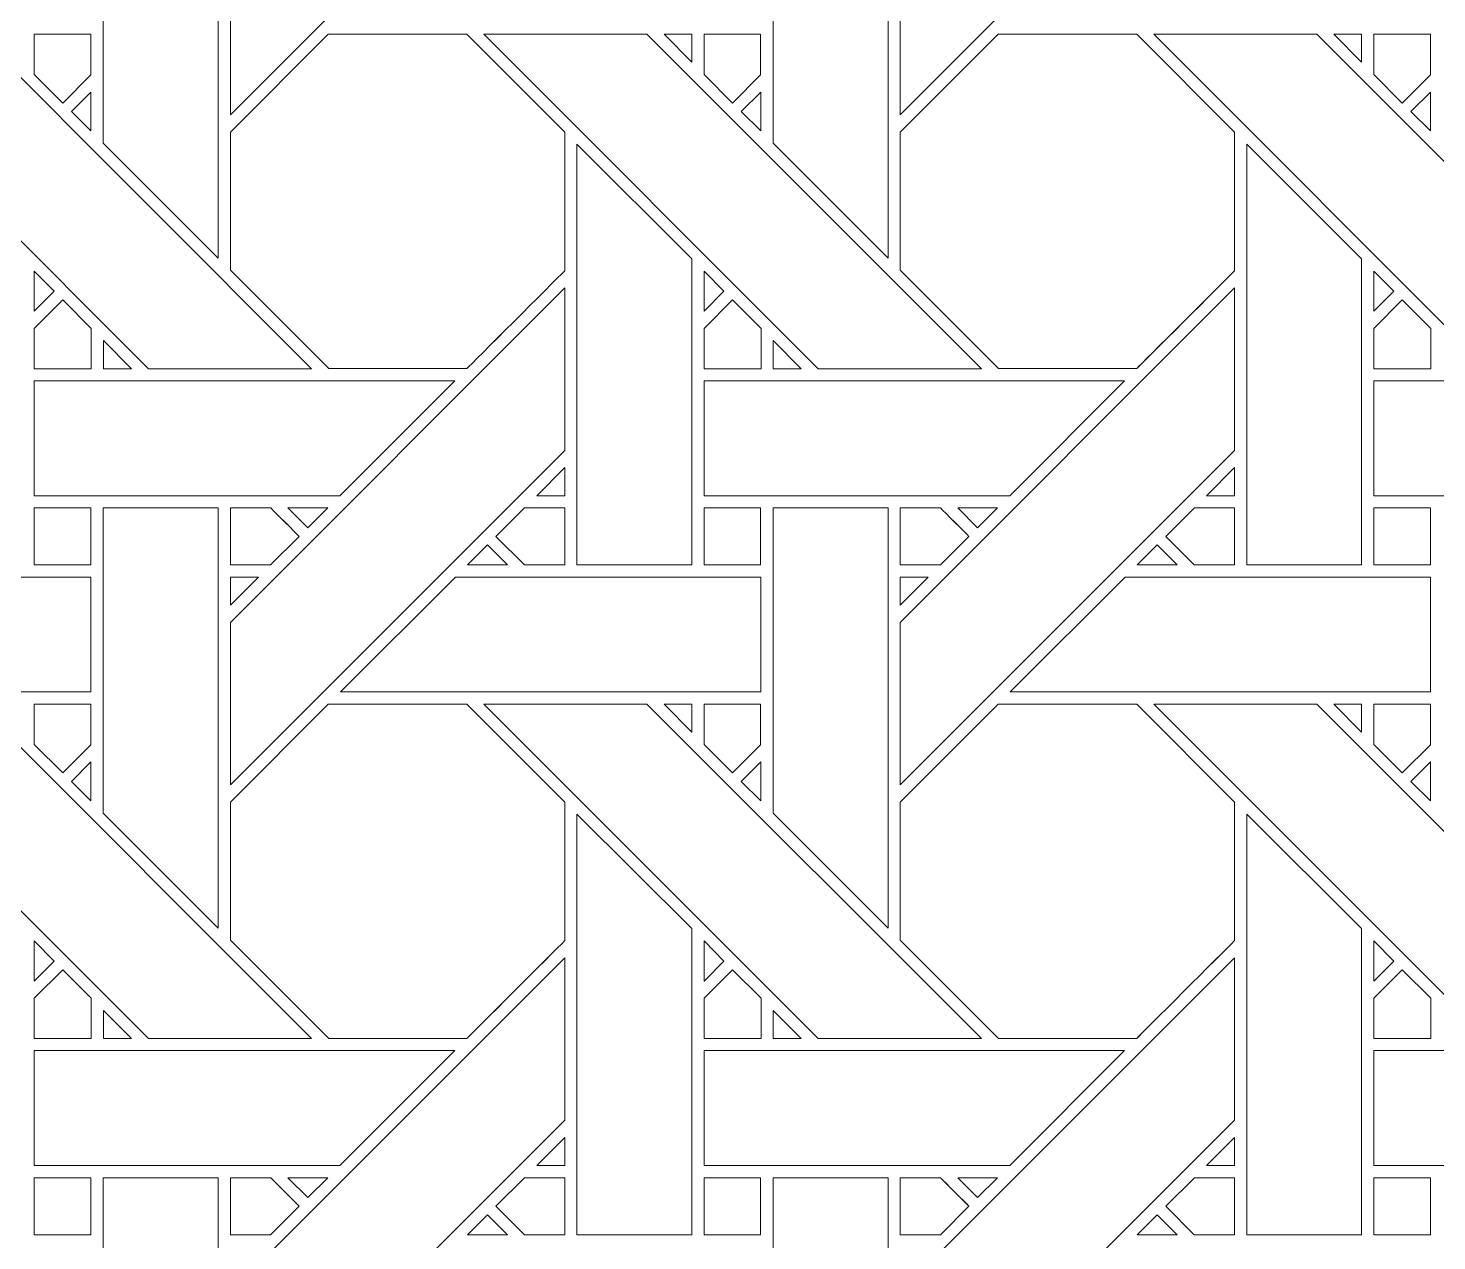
# Model space of a CAD drawing. Header units: inches. Extents: x 8.88 to 15.88, y 5.59 to 12.59.
# Drawn here: x 10.436 to 12.432, y 9.046 to 10.763 of the extents above; entities that cross this region are included whole.
import ezdxf

# ---------------------------------------------------------------- set-up
doc = ezdxf.new("R2010")
doc.units = ezdxf.units.IN
doc.header["$MEASUREMENT"] = 0
doc.layers.add('Design', color=7, linetype='Continuous', lineweight=0)

msp = doc.modelspace()

# ---------------------------------------------------------------- linework, layer by layer
at = {"layer": 'Design'}
for points, knots in [([(8.8829, 12.5948), (8.8829, 12.5948), (8.8829, 5.5948), (8.8829, 5.5948), (8.8829, 5.5948), (15.8829, 5.5948), (15.8829, 5.5948), (15.8829, 5.5948), (15.8829, 12.5948), (15.8829, 12.5948), (15.8829, 12.5948), (8.8829, 12.5948), (8.8829, 12.5948)], [0, 0, 0, 0, 1, 1, 1, 2, 2, 2, 3, 3, 3, 4, 4, 4, 4]), ([(9.4792, 11.9984), (9.4792, 11.9984), (9.4792, 6.1911), (9.4792, 6.1911), (9.4792, 6.1911), (15.2865, 6.1911), (15.2865, 6.1911), (15.2865, 6.1911), (15.2865, 11.9984), (15.2865, 11.9984), (15.2865, 11.9984), (9.4792, 11.9984), (9.4792, 11.9984)], [0, 0, 0, 0, 1, 1, 1, 2, 2, 2, 3, 3, 3, 4, 4, 4, 4]), ([(11.1966, 11.1141), (11.1966, 11.1141), (10.7229, 10.6404), (10.7229, 10.6404), (10.7229, 10.6404), (10.7229, 10.8705), (10.7229, 10.8705), (10.7229, 10.8705), (11.1966, 11.3441), (11.1966, 11.3441), (11.1966, 11.3441), (11.1966, 11.1141), (11.1966, 11.1141)], [0, 0, 0, 0, 1, 1, 1, 2, 2, 2, 3, 3, 3, 4, 4, 4, 4]), ([(12.1453, 11.1141), (12.1453, 11.1141), (11.6717, 10.6404), (11.6717, 10.6404), (11.6717, 10.6404), (11.6717, 10.8705), (11.6717, 10.8705), (11.6717, 10.8705), (12.1453, 11.3441), (12.1453, 11.3441), (12.1453, 11.3441), (12.1453, 11.1141), (12.1453, 11.1141)], [0, 0, 0, 0, 1, 1, 1, 2, 2, 2, 3, 3, 3, 4, 4, 4, 4]), ([(10.5429, 10.6005), (10.5429, 10.6005), (10.5429, 11.0326), (10.5429, 11.0326), (10.5429, 11.0326), (10.7058, 11.0326), (10.7058, 11.0326), (10.7058, 11.0326), (10.7058, 10.4375), (10.7058, 10.4375), (10.7058, 10.4375), (10.5429, 10.6005), (10.5429, 10.6005)], [0, 0, 0, 0, 1, 1, 1, 2, 2, 2, 3, 3, 3, 4, 4, 4, 4]), ([(11.4916, 10.6004), (11.4916, 10.6004), (11.4916, 11.0326), (11.4916, 11.0326), (11.4916, 11.0326), (11.6545, 11.0326), (11.6545, 11.0326), (11.6545, 11.0326), (11.6545, 10.4375), (11.6545, 10.4375), (11.6545, 10.4375), (11.4916, 10.6004), (11.4916, 10.6004)], [0, 0, 0, 0, 1, 1, 1, 2, 2, 2, 3, 3, 3, 4, 4, 4, 4]), ([(10.3643, 10.7548), (10.3643, 10.7548), (10.838, 10.2811), (10.838, 10.2811), (10.838, 10.2811), (10.6069, 10.2811), (10.6069, 10.2811), (10.6069, 10.2811), (10.1334, 10.7548), (10.1334, 10.7548), (10.1334, 10.7548), (10.3643, 10.7548), (10.3643, 10.7548)], [0, 0, 0, 0, 1, 1, 1, 2, 2, 2, 3, 3, 3, 4, 4, 4, 4]), ([(10.5253, 10.7548), (10.5253, 10.7548), (10.5253, 10.6972), (10.5253, 10.6972), (10.5253, 10.6972), (10.4854, 10.6573), (10.4854, 10.6573), (10.4854, 10.6573), (10.445, 10.6976), (10.445, 10.6976), (10.445, 10.6976), (10.445, 10.7548), (10.445, 10.7548), (10.445, 10.7548), (10.5253, 10.7548), (10.5253, 10.7548)], [0, 0, 0, 0, 1, 1, 1, 2, 2, 2, 3, 3, 3, 4, 4, 4, 5, 5, 5, 5]), ([(10.4854, 10.6573), (10.4854, 10.6573), (10.445, 10.6976), (10.445, 10.6976), (10.445, 10.6976), (10.445, 10.7548), (10.445, 10.7548), (10.445, 10.7548), (10.5253, 10.7548), (10.5253, 10.7548), (10.5253, 10.7548), (10.5253, 10.6972), (10.5253, 10.6972), (10.5253, 10.6972), (10.4854, 10.6573), (10.4854, 10.6573)], [0, 0, 0, 0, 1, 1, 1, 2, 2, 2, 3, 3, 3, 4, 4, 4, 5, 5, 5, 5]), ([(10.8616, 10.7548), (10.8616, 10.7548), (11.0578, 10.7548), (11.0578, 10.7548), (11.0578, 10.7548), (11.1966, 10.6161), (11.1966, 10.6161), (11.1966, 10.6161), (11.1966, 10.4198), (11.1966, 10.4198), (11.1788, 10.4019), (11.0669, 10.2902), (11.0579, 10.2812), (11.0579, 10.2812), (10.8622, 10.2812), (10.8622, 10.2812), (10.8622, 10.2812), (10.7229, 10.4204), (10.7229, 10.4204), (10.7229, 10.4204), (10.7229, 10.6161), (10.7229, 10.6161), (10.7229, 10.6161), (10.8616, 10.7548), (10.8616, 10.7548)], [0, 0, 0, 0, 1, 1, 1, 2, 2, 2, 3, 3, 3, 4, 4, 4, 5, 5, 5, 6, 6, 6, 7, 7, 7, 8, 8, 8, 8]), ([(11.0578, 10.7548), (11.0578, 10.7548), (11.1966, 10.6161), (11.1966, 10.6161), (11.1966, 10.6161), (11.1966, 10.4198), (11.1966, 10.4198), (11.1787, 10.4019), (11.0668, 10.2901), (11.0579, 10.2812), (11.0579, 10.2812), (10.8622, 10.2812), (10.8622, 10.2812), (10.8622, 10.2812), (10.7229, 10.4204), (10.7229, 10.4204), (10.7229, 10.4204), (10.7229, 10.6161), (10.7229, 10.6161), (10.7229, 10.6161), (10.8616, 10.7548), (10.8616, 10.7548), (10.8616, 10.7548), (11.0578, 10.7548), (11.0578, 10.7548)], [0, 0, 0, 0, 1, 1, 1, 2, 2, 2, 3, 3, 3, 4, 4, 4, 5, 5, 5, 6, 6, 6, 7, 7, 7, 8, 8, 8, 8]), ([(11.7867, 10.2811), (11.7867, 10.2811), (11.5556, 10.2811), (11.5556, 10.2811), (11.5556, 10.2811), (11.0821, 10.7548), (11.0821, 10.7548), (11.0821, 10.7548), (11.313, 10.7548), (11.313, 10.7548), (11.313, 10.7548), (11.7867, 10.2811), (11.7867, 10.2811)], [0, 0, 0, 0, 1, 1, 1, 2, 2, 2, 3, 3, 3, 4, 4, 4, 4]), ([(11.3372, 10.7548), (11.3372, 10.7548), (11.3766, 10.7548), (11.3766, 10.7548), (11.3766, 10.7548), (11.3766, 10.715), (11.3766, 10.715), (11.3766, 10.715), (11.3372, 10.7548), (11.3372, 10.7548)], [0, 0, 0, 0, 1, 1, 1, 2, 2, 2, 3, 3, 3, 3]), ([(11.474, 10.7548), (11.474, 10.7548), (11.474, 10.6972), (11.474, 10.6972), (11.474, 10.6972), (11.4341, 10.6573), (11.4341, 10.6573), (11.4341, 10.6573), (11.3938, 10.6976), (11.3938, 10.6976), (11.3938, 10.6976), (11.3938, 10.7548), (11.3938, 10.7548), (11.3938, 10.7548), (11.474, 10.7548), (11.474, 10.7548)], [0, 0, 0, 0, 1, 1, 1, 2, 2, 2, 3, 3, 3, 4, 4, 4, 5, 5, 5, 5]), ([(11.474, 10.6972), (11.474, 10.6972), (11.4341, 10.6573), (11.4341, 10.6573), (11.4341, 10.6573), (11.3938, 10.6976), (11.3938, 10.6976), (11.3938, 10.6976), (11.3938, 10.7548), (11.3938, 10.7548), (11.3938, 10.7548), (11.474, 10.7548), (11.474, 10.7548), (11.474, 10.7548), (11.474, 10.6972), (11.474, 10.6972)], [0, 0, 0, 0, 1, 1, 1, 2, 2, 2, 3, 3, 3, 4, 4, 4, 5, 5, 5, 5]), ([(11.8104, 10.7548), (11.8104, 10.7548), (12.0066, 10.7548), (12.0066, 10.7548), (12.0066, 10.7548), (12.1453, 10.6161), (12.1453, 10.6161), (12.1453, 10.6161), (12.1453, 10.4199), (12.1453, 10.4199), (12.1275, 10.4019), (12.0156, 10.2902), (12.0066, 10.2812), (12.0066, 10.2812), (11.8109, 10.2812), (11.8109, 10.2812), (11.8109, 10.2812), (11.6717, 10.4204), (11.6717, 10.4204), (11.6717, 10.4204), (11.6717, 10.6161), (11.6717, 10.6161), (11.6717, 10.6161), (11.8104, 10.7548), (11.8104, 10.7548)], [0, 0, 0, 0, 1, 1, 1, 2, 2, 2, 3, 3, 3, 4, 4, 4, 5, 5, 5, 6, 6, 6, 7, 7, 7, 8, 8, 8, 8]), ([(12.0066, 10.7548), (12.0066, 10.7548), (12.1453, 10.6161), (12.1453, 10.6161), (12.1453, 10.6161), (12.1453, 10.4199), (12.1453, 10.4199), (12.1274, 10.4017), (12.0155, 10.29), (12.0066, 10.2812), (12.0066, 10.2812), (11.8109, 10.2812), (11.8109, 10.2812), (11.8109, 10.2812), (11.6717, 10.4204), (11.6717, 10.4204), (11.6717, 10.4204), (11.6717, 10.6161), (11.6717, 10.6161), (11.6717, 10.6161), (11.8104, 10.7548), (11.8104, 10.7548), (11.8104, 10.7548), (12.0066, 10.7548), (12.0066, 10.7548)], [0, 0, 0, 0, 1, 1, 1, 2, 2, 2, 3, 3, 3, 4, 4, 4, 5, 5, 5, 6, 6, 6, 7, 7, 7, 8, 8, 8, 8]), ([(12.7354, 10.2811), (12.7354, 10.2811), (12.5044, 10.2811), (12.5044, 10.2811), (12.5044, 10.2811), (12.0308, 10.7548), (12.0308, 10.7548), (12.0308, 10.7548), (12.2618, 10.7548), (12.2618, 10.7548), (12.2618, 10.7548), (12.7354, 10.2811), (12.7354, 10.2811)], [0, 0, 0, 0, 1, 1, 1, 2, 2, 2, 3, 3, 3, 4, 4, 4, 4]), ([(12.2859, 10.7548), (12.2859, 10.7548), (12.3253, 10.7548), (12.3253, 10.7548), (12.3253, 10.7548), (12.3253, 10.715), (12.3253, 10.715), (12.3253, 10.715), (12.2859, 10.7548), (12.2859, 10.7548)], [0, 0, 0, 0, 1, 1, 1, 2, 2, 2, 3, 3, 3, 3]), ([(12.4228, 10.7548), (12.4228, 10.7548), (12.4228, 10.6972), (12.4228, 10.6972), (12.4228, 10.6972), (12.3828, 10.6573), (12.3828, 10.6573), (12.3828, 10.6573), (12.3425, 10.6976), (12.3425, 10.6976), (12.3425, 10.6976), (12.3425, 10.7548), (12.3425, 10.7548), (12.3425, 10.7548), (12.4228, 10.7548), (12.4228, 10.7548)], [0, 0, 0, 0, 1, 1, 1, 2, 2, 2, 3, 3, 3, 4, 4, 4, 5, 5, 5, 5]), ([(12.4228, 10.6972), (12.4228, 10.6972), (12.3828, 10.6573), (12.3828, 10.6573), (12.3828, 10.6573), (12.3425, 10.6976), (12.3425, 10.6976), (12.3425, 10.6976), (12.3425, 10.7548), (12.3425, 10.7548), (12.3425, 10.7548), (12.4228, 10.7548), (12.4228, 10.7548), (12.4228, 10.7548), (12.4228, 10.6972), (12.4228, 10.6972)], [0, 0, 0, 0, 1, 1, 1, 2, 2, 2, 3, 3, 3, 4, 4, 4, 5, 5, 5, 5]), ([(10.5253, 10.6729), (10.5253, 10.6729), (10.5253, 10.6178), (10.5253, 10.6178), (10.5253, 10.6178), (10.4976, 10.6452), (10.4976, 10.6452), (10.4976, 10.6452), (10.5253, 10.6729), (10.5253, 10.6729)], [0, 0, 0, 0, 1, 1, 1, 2, 2, 2, 3, 3, 3, 3]), ([(11.4741, 10.6729), (11.4741, 10.6729), (11.4741, 10.6178), (11.4741, 10.6178), (11.4741, 10.6178), (11.4463, 10.6452), (11.4463, 10.6452), (11.4463, 10.6452), (11.4741, 10.6729), (11.4741, 10.6729)], [0, 0, 0, 0, 1, 1, 1, 2, 2, 2, 3, 3, 3, 3]), ([(12.4228, 10.6729), (12.4228, 10.6729), (12.4228, 10.6178), (12.4228, 10.6178), (12.4228, 10.6178), (12.395, 10.6452), (12.395, 10.6452), (12.395, 10.6452), (12.4228, 10.6729), (12.4228, 10.6729)], [0, 0, 0, 0, 1, 1, 1, 2, 2, 2, 3, 3, 3, 3]), ([(11.2137, 10.0031), (11.2137, 10.0031), (11.2137, 10.599), (11.2137, 10.599), (11.2137, 10.599), (11.3765, 10.4368), (11.3765, 10.4368), (11.3765, 10.4368), (11.3765, 10.0031), (11.3765, 10.0031), (11.3765, 10.0031), (11.2137, 10.0031), (11.2137, 10.0031)], [0, 0, 0, 0, 1, 1, 1, 2, 2, 2, 3, 3, 3, 4, 4, 4, 4]), ([(12.1625, 10.0031), (12.1625, 10.0031), (12.1625, 10.599), (12.1625, 10.599), (12.1625, 10.599), (12.3252, 10.4368), (12.3252, 10.4368), (12.3252, 10.4368), (12.3252, 10.0031), (12.3252, 10.0031), (12.3252, 10.0031), (12.1625, 10.0031), (12.1625, 10.0031)], [0, 0, 0, 0, 1, 1, 1, 2, 2, 2, 3, 3, 3, 4, 4, 4, 4]), ([(10.4451, 10.3626), (10.4451, 10.3626), (10.4451, 10.4193), (10.4451, 10.4193), (10.4451, 10.4193), (10.4733, 10.3908), (10.4733, 10.3908), (10.4733, 10.3908), (10.4451, 10.3626), (10.4451, 10.3626)], [0, 0, 0, 0, 1, 1, 1, 2, 2, 2, 3, 3, 3, 3]), ([(11.3938, 10.3626), (11.3938, 10.3626), (11.3938, 10.4193), (11.3938, 10.4193), (11.3938, 10.4193), (11.422, 10.3908), (11.422, 10.3908), (11.422, 10.3908), (11.3938, 10.3626), (11.3938, 10.3626)], [0, 0, 0, 0, 1, 1, 1, 2, 2, 2, 3, 3, 3, 3]), ([(12.3425, 10.3626), (12.3425, 10.3626), (12.3425, 10.4193), (12.3425, 10.4193), (12.3425, 10.4193), (12.3707, 10.3908), (12.3707, 10.3908), (12.3707, 10.3908), (12.3425, 10.3626), (12.3425, 10.3626)], [0, 0, 0, 0, 1, 1, 1, 2, 2, 2, 3, 3, 3, 3]), ([(10.4451, 10.2809), (10.4451, 10.2809), (10.4451, 10.3382), (10.4451, 10.3382), (10.4451, 10.3382), (10.4854, 10.3785), (10.4854, 10.3785), (10.4854, 10.3785), (10.5257, 10.3382), (10.5257, 10.3382), (10.5257, 10.3382), (10.5257, 10.2809), (10.5257, 10.2809), (10.5257, 10.2809), (10.4451, 10.2809), (10.4451, 10.2809)], [0, 0, 0, 0, 1, 1, 1, 2, 2, 2, 3, 3, 3, 4, 4, 4, 5, 5, 5, 5]), ([(10.4854, 10.3785), (10.4854, 10.3785), (10.5257, 10.3382), (10.5257, 10.3382), (10.5257, 10.3382), (10.5257, 10.2809), (10.5257, 10.2809), (10.5257, 10.2809), (10.4451, 10.2809), (10.4451, 10.2809), (10.4451, 10.2809), (10.4451, 10.3382), (10.4451, 10.3382), (10.4451, 10.3382), (10.4854, 10.3785), (10.4854, 10.3785)], [0, 0, 0, 0, 1, 1, 1, 2, 2, 2, 3, 3, 3, 4, 4, 4, 5, 5, 5, 5]), ([(11.1966, 10.1654), (11.1966, 10.1654), (10.7229, 9.6917), (10.7229, 9.6917), (10.7229, 9.6917), (10.7229, 9.9218), (10.7229, 9.9218), (10.7229, 9.9218), (11.1966, 10.3954), (11.1966, 10.3954), (11.1966, 10.3954), (11.1966, 10.1654), (11.1966, 10.1654)], [0, 0, 0, 0, 1, 1, 1, 2, 2, 2, 3, 3, 3, 4, 4, 4, 4]), ([(11.3938, 10.2809), (11.3938, 10.2809), (11.3938, 10.3382), (11.3938, 10.3382), (11.3938, 10.3382), (11.4341, 10.3785), (11.4341, 10.3785), (11.4341, 10.3785), (11.4745, 10.3382), (11.4745, 10.3382), (11.4745, 10.3382), (11.4745, 10.2809), (11.4745, 10.2809), (11.4745, 10.2809), (11.3938, 10.2809), (11.3938, 10.2809)], [0, 0, 0, 0, 1, 1, 1, 2, 2, 2, 3, 3, 3, 4, 4, 4, 5, 5, 5, 5]), ([(11.4341, 10.3785), (11.4341, 10.3785), (11.4745, 10.3382), (11.4745, 10.3382), (11.4745, 10.3382), (11.4745, 10.2809), (11.4745, 10.2809), (11.4745, 10.2809), (11.3938, 10.2809), (11.3938, 10.2809), (11.3938, 10.2809), (11.3938, 10.3382), (11.3938, 10.3382), (11.3938, 10.3382), (11.4341, 10.3785), (11.4341, 10.3785)], [0, 0, 0, 0, 1, 1, 1, 2, 2, 2, 3, 3, 3, 4, 4, 4, 5, 5, 5, 5]), ([(12.1453, 10.1654), (12.1453, 10.1654), (11.6717, 9.6917), (11.6717, 9.6917), (11.6717, 9.6917), (11.6717, 9.9218), (11.6717, 9.9218), (11.6717, 9.9218), (12.1453, 10.3954), (12.1453, 10.3954), (12.1453, 10.3954), (12.1453, 10.1654), (12.1453, 10.1654)], [0, 0, 0, 0, 1, 1, 1, 2, 2, 2, 3, 3, 3, 4, 4, 4, 4]), ([(12.3425, 10.2809), (12.3425, 10.2809), (12.3425, 10.3382), (12.3425, 10.3382), (12.3425, 10.3382), (12.3829, 10.3785), (12.3829, 10.3785), (12.3829, 10.3785), (12.4232, 10.3382), (12.4232, 10.3382), (12.4232, 10.3382), (12.4232, 10.2809), (12.4232, 10.2809), (12.4232, 10.2809), (12.3425, 10.2809), (12.3425, 10.2809)], [0, 0, 0, 0, 1, 1, 1, 2, 2, 2, 3, 3, 3, 4, 4, 4, 5, 5, 5, 5]), ([(12.3829, 10.3785), (12.3829, 10.3785), (12.4232, 10.3382), (12.4232, 10.3382), (12.4232, 10.3382), (12.4232, 10.2809), (12.4232, 10.2809), (12.4232, 10.2809), (12.3425, 10.2809), (12.3425, 10.2809), (12.3425, 10.2809), (12.3425, 10.3382), (12.3425, 10.3382), (12.3425, 10.3382), (12.3829, 10.3785), (12.3829, 10.3785)], [0, 0, 0, 0, 1, 1, 1, 2, 2, 2, 3, 3, 3, 4, 4, 4, 5, 5, 5, 5]), ([(10.543, 10.2811), (10.543, 10.2811), (10.543, 10.3209), (10.543, 10.3209), (10.543, 10.3209), (10.5827, 10.2811), (10.5827, 10.2811), (10.5827, 10.2811), (10.543, 10.2811), (10.543, 10.2811)], [0, 0, 0, 0, 1, 1, 1, 2, 2, 2, 3, 3, 3, 3]), ([(11.4917, 10.2811), (11.4917, 10.2811), (11.4917, 10.3209), (11.4917, 10.3209), (11.4917, 10.3209), (11.5314, 10.2811), (11.5314, 10.2811), (11.5314, 10.2811), (11.4917, 10.2811), (11.4917, 10.2811)], [0, 0, 0, 0, 1, 1, 1, 2, 2, 2, 3, 3, 3, 3]), ([(10.4451, 10.1012), (10.4451, 10.1012), (10.4451, 10.2639), (10.4451, 10.2639), (10.4451, 10.2639), (11.0408, 10.2639), (11.0408, 10.2639), (11.0408, 10.2639), (10.8781, 10.1012), (10.8781, 10.1012), (10.8781, 10.1012), (10.4451, 10.1012), (10.4451, 10.1012)], [0, 0, 0, 0, 1, 1, 1, 2, 2, 2, 3, 3, 3, 4, 4, 4, 4]), ([(11.9895, 10.2639), (11.9895, 10.2639), (11.8268, 10.1012), (11.8268, 10.1012), (11.8268, 10.1012), (11.3938, 10.1012), (11.3938, 10.1012), (11.3938, 10.1012), (11.3938, 10.2639), (11.3938, 10.2639), (11.3938, 10.2639), (11.9895, 10.2639), (11.9895, 10.2639)], [0, 0, 0, 0, 1, 1, 1, 2, 2, 2, 3, 3, 3, 4, 4, 4, 4]), ([(12.9382, 10.2639), (12.9382, 10.2639), (12.7755, 10.1012), (12.7755, 10.1012), (12.7755, 10.1012), (12.3425, 10.1012), (12.3425, 10.1012), (12.3425, 10.1012), (12.3425, 10.2639), (12.3425, 10.2639), (12.3425, 10.2639), (12.9382, 10.2639), (12.9382, 10.2639)], [0, 0, 0, 0, 1, 1, 1, 2, 2, 2, 3, 3, 3, 4, 4, 4, 4]), ([(11.1966, 10.1012), (11.1966, 10.1012), (11.1568, 10.1012), (11.1568, 10.1012), (11.1568, 10.1012), (11.1966, 10.141), (11.1966, 10.141), (11.1966, 10.141), (11.1966, 10.1012), (11.1966, 10.1012)], [0, 0, 0, 0, 1, 1, 1, 2, 2, 2, 3, 3, 3, 3]), ([(12.1056, 10.1012), (12.1056, 10.1012), (12.1453, 10.141), (12.1453, 10.141), (12.1453, 10.141), (12.1453, 10.1012), (12.1453, 10.1012), (12.1453, 10.1012), (12.1056, 10.1012), (12.1056, 10.1012)], [0, 0, 0, 0, 1, 1, 1, 2, 2, 2, 3, 3, 3, 3]), ([(10.4451, 10.0031), (10.4451, 10.0031), (10.4451, 10.0839), (10.4451, 10.0839), (10.4451, 10.0839), (10.5253, 10.0839), (10.5253, 10.0839), (10.5253, 10.0839), (10.5253, 10.0031), (10.5253, 10.0031), (10.5253, 10.0031), (10.4451, 10.0031), (10.4451, 10.0031)], [0, 0, 0, 0, 1, 1, 1, 2, 2, 2, 3, 3, 3, 4, 4, 4, 4]), ([(10.4451, 10.0839), (10.4451, 10.0839), (10.5253, 10.0839), (10.5253, 10.0839), (10.5253, 10.0839), (10.5253, 10.0031), (10.5253, 10.0031), (10.5253, 10.0031), (10.4451, 10.0031), (10.4451, 10.0031), (10.4451, 10.0031), (10.4451, 10.0839), (10.4451, 10.0839)], [0, 0, 0, 0, 1, 1, 1, 2, 2, 2, 3, 3, 3, 4, 4, 4, 4]), ([(10.7058, 10.0839), (10.7058, 10.0839), (10.7058, 9.4888), (10.7058, 9.4888), (10.7058, 9.4888), (10.5429, 9.6517), (10.5429, 9.6517), (10.5429, 9.6517), (10.5429, 10.0839), (10.5429, 10.0839), (10.5429, 10.0839), (10.7058, 10.0839), (10.7058, 10.0839)], [0, 0, 0, 0, 1, 1, 1, 2, 2, 2, 3, 3, 3, 4, 4, 4, 4]), ([(10.78, 10.0839), (10.7851, 10.0788), (10.8159, 10.048), (10.8203, 10.0436), (10.8203, 10.0436), (10.7799, 10.0032), (10.7799, 10.0032), (10.7799, 10.0032), (10.7229, 10.0032), (10.7229, 10.0032), (10.7229, 10.0032), (10.7229, 10.0839), (10.7229, 10.0839), (10.7229, 10.0839), (10.78, 10.0839), (10.78, 10.0839)], [0, 0, 0, 0, 1, 1, 1, 2, 2, 2, 3, 3, 3, 4, 4, 4, 5, 5, 5, 5]), ([(10.8203, 10.0436), (10.8203, 10.0436), (10.7799, 10.0032), (10.7799, 10.0032), (10.7799, 10.0032), (10.7229, 10.0032), (10.7229, 10.0032), (10.7229, 10.0032), (10.7229, 10.0839), (10.7229, 10.0839), (10.7229, 10.0839), (10.78, 10.0839), (10.78, 10.0839), (10.7852, 10.0787), (10.816, 10.0479), (10.8203, 10.0436)], [0, 0, 0, 0, 1, 1, 1, 2, 2, 2, 3, 3, 3, 4, 4, 4, 5, 5, 5, 5]), ([(10.8044, 10.0839), (10.8044, 10.0839), (10.8608, 10.0839), (10.8608, 10.0839), (10.8608, 10.0839), (10.8326, 10.0557), (10.8326, 10.0557), (10.8326, 10.0557), (10.8044, 10.0839), (10.8044, 10.0839)], [0, 0, 0, 0, 1, 1, 1, 2, 2, 2, 3, 3, 3, 3]), ([(11.1395, 10.0031), (11.1395, 10.0031), (11.0991, 10.0435), (11.0991, 10.0435), (11.0991, 10.0435), (11.1396, 10.084), (11.1396, 10.084), (11.1396, 10.084), (11.1966, 10.084), (11.1966, 10.084), (11.1966, 10.084), (11.1966, 10.0031), (11.1966, 10.0031), (11.1966, 10.0031), (11.1395, 10.0031), (11.1395, 10.0031)], [0, 0, 0, 0, 1, 1, 1, 2, 2, 2, 3, 3, 3, 4, 4, 4, 5, 5, 5, 5]), ([(11.0991, 10.0435), (11.0991, 10.0435), (11.1396, 10.084), (11.1396, 10.084), (11.1396, 10.084), (11.1966, 10.084), (11.1966, 10.084), (11.1966, 10.084), (11.1966, 10.0031), (11.1966, 10.0031), (11.1966, 10.0031), (11.1395, 10.0031), (11.1395, 10.0031), (11.1395, 10.0031), (11.0991, 10.0435), (11.0991, 10.0435)], [0, 0, 0, 0, 1, 1, 1, 2, 2, 2, 3, 3, 3, 4, 4, 4, 5, 5, 5, 5]), ([(11.3938, 10.0031), (11.3938, 10.0031), (11.3938, 10.0839), (11.3938, 10.0839), (11.3938, 10.0839), (11.474, 10.0839), (11.474, 10.0839), (11.474, 10.0839), (11.474, 10.0031), (11.474, 10.0031), (11.474, 10.0031), (11.3938, 10.0031), (11.3938, 10.0031)], [0, 0, 0, 0, 1, 1, 1, 2, 2, 2, 3, 3, 3, 4, 4, 4, 4]), ([(11.474, 10.0839), (11.474, 10.0839), (11.474, 10.0031), (11.474, 10.0031), (11.474, 10.0031), (11.3938, 10.0031), (11.3938, 10.0031), (11.3938, 10.0031), (11.3938, 10.0839), (11.3938, 10.0839), (11.3938, 10.0839), (11.474, 10.0839), (11.474, 10.0839)], [0, 0, 0, 0, 1, 1, 1, 2, 2, 2, 3, 3, 3, 4, 4, 4, 4]), ([(11.4916, 9.6517), (11.4916, 9.6517), (11.4916, 10.0839), (11.4916, 10.0839), (11.4916, 10.0839), (11.6545, 10.0839), (11.6545, 10.0839), (11.6545, 10.0839), (11.6545, 9.4888), (11.6545, 9.4888), (11.6545, 9.4888), (11.4916, 9.6517), (11.4916, 9.6517)], [0, 0, 0, 0, 1, 1, 1, 2, 2, 2, 3, 3, 3, 4, 4, 4, 4]), ([(11.7287, 10.0839), (11.7339, 10.0788), (11.7646, 10.048), (11.7691, 10.0436), (11.7691, 10.0436), (11.7286, 10.0032), (11.7286, 10.0032), (11.7286, 10.0032), (11.6717, 10.0032), (11.6717, 10.0032), (11.6717, 10.0032), (11.6717, 10.0839), (11.6717, 10.0839), (11.6717, 10.0839), (11.7287, 10.0839), (11.7287, 10.0839)], [0, 0, 0, 0, 1, 1, 1, 2, 2, 2, 3, 3, 3, 4, 4, 4, 5, 5, 5, 5]), ([(11.7691, 10.0436), (11.7691, 10.0436), (11.7286, 10.0032), (11.7286, 10.0032), (11.7286, 10.0032), (11.6717, 10.0032), (11.6717, 10.0032), (11.6717, 10.0032), (11.6717, 10.0839), (11.6717, 10.0839), (11.6717, 10.0839), (11.7287, 10.0839), (11.7287, 10.0839), (11.7339, 10.0787), (11.7647, 10.0479), (11.7691, 10.0436)], [0, 0, 0, 0, 1, 1, 1, 2, 2, 2, 3, 3, 3, 4, 4, 4, 5, 5, 5, 5]), ([(11.7531, 10.0839), (11.7531, 10.0839), (11.8096, 10.0839), (11.8096, 10.0839), (11.8096, 10.0839), (11.7813, 10.0557), (11.7813, 10.0557), (11.7813, 10.0557), (11.7531, 10.0839), (11.7531, 10.0839)], [0, 0, 0, 0, 1, 1, 1, 2, 2, 2, 3, 3, 3, 3]), ([(12.0882, 10.0031), (12.0882, 10.0031), (12.0479, 10.0435), (12.0479, 10.0435), (12.0479, 10.0435), (12.0883, 10.084), (12.0883, 10.084), (12.0883, 10.084), (12.1453, 10.084), (12.1453, 10.084), (12.1453, 10.084), (12.1453, 10.0031), (12.1453, 10.0031), (12.1453, 10.0031), (12.0882, 10.0031), (12.0882, 10.0031)], [0, 0, 0, 0, 1, 1, 1, 2, 2, 2, 3, 3, 3, 4, 4, 4, 5, 5, 5, 5]), ([(12.1453, 10.084), (12.1453, 10.084), (12.1453, 10.0031), (12.1453, 10.0031), (12.1453, 10.0031), (12.0882, 10.0031), (12.0882, 10.0031), (12.0882, 10.0031), (12.0479, 10.0435), (12.0479, 10.0435), (12.0479, 10.0435), (12.0883, 10.084), (12.0883, 10.084), (12.0883, 10.084), (12.1453, 10.084), (12.1453, 10.084)], [0, 0, 0, 0, 1, 1, 1, 2, 2, 2, 3, 3, 3, 4, 4, 4, 5, 5, 5, 5]), ([(12.3425, 10.0839), (12.3425, 10.0839), (12.4228, 10.0839), (12.4228, 10.0839), (12.4228, 10.0839), (12.4228, 10.0031), (12.4228, 10.0031), (12.4228, 10.0031), (12.3425, 10.0031), (12.3425, 10.0031), (12.3425, 10.0031), (12.3425, 10.0839), (12.3425, 10.0839)], [0, 0, 0, 0, 1, 1, 1, 2, 2, 2, 3, 3, 3, 4, 4, 4, 4]), ([(12.4228, 10.0839), (12.4228, 10.0839), (12.4228, 10.0031), (12.4228, 10.0031), (12.4228, 10.0031), (12.3425, 10.0031), (12.3425, 10.0031), (12.3425, 10.0031), (12.3425, 10.0839), (12.3425, 10.0839), (12.3425, 10.0839), (12.4228, 10.0839), (12.4228, 10.0839)], [0, 0, 0, 0, 1, 1, 1, 2, 2, 2, 3, 3, 3, 4, 4, 4, 4]), ([(11.1153, 10.0031), (11.1153, 10.0031), (11.0588, 10.0031), (11.0588, 10.0031), (11.0588, 10.0031), (11.087, 10.0314), (11.087, 10.0314), (11.087, 10.0314), (11.1153, 10.0031), (11.1153, 10.0031)], [0, 0, 0, 0, 1, 1, 1, 2, 2, 2, 3, 3, 3, 3]), ([(12.064, 10.0031), (12.064, 10.0031), (12.0075, 10.0031), (12.0075, 10.0031), (12.0075, 10.0031), (12.0358, 10.0314), (12.0358, 10.0314), (12.0358, 10.0314), (12.064, 10.0031), (12.064, 10.0031)], [0, 0, 0, 0, 1, 1, 1, 2, 2, 2, 3, 3, 3, 3]), ([(10.5253, 9.986), (10.5253, 9.986), (10.5253, 9.8232), (10.5253, 9.8232), (10.5253, 9.8232), (9.93, 9.8232), (9.93, 9.8232), (9.93, 9.8232), (10.0929, 9.986), (10.0929, 9.986), (10.0929, 9.986), (10.5253, 9.986), (10.5253, 9.986)], [0, 0, 0, 0, 1, 1, 1, 2, 2, 2, 3, 3, 3, 4, 4, 4, 4]), ([(10.7628, 9.986), (10.7628, 9.986), (10.7229, 9.9462), (10.7229, 9.9462), (10.7229, 9.9462), (10.7229, 9.986), (10.7229, 9.986), (10.7229, 9.986), (10.7628, 9.986), (10.7628, 9.986)], [0, 0, 0, 0, 1, 1, 1, 2, 2, 2, 3, 3, 3, 3]), ([(11.4741, 9.986), (11.4741, 9.986), (11.4741, 9.8232), (11.4741, 9.8232), (11.4741, 9.8232), (10.8788, 9.8232), (10.8788, 9.8232), (10.8788, 9.8232), (11.0416, 9.986), (11.0416, 9.986), (11.0416, 9.986), (11.4741, 9.986), (11.4741, 9.986)], [0, 0, 0, 0, 1, 1, 1, 2, 2, 2, 3, 3, 3, 4, 4, 4, 4]), ([(11.7115, 9.986), (11.7115, 9.986), (11.6717, 9.9462), (11.6717, 9.9462), (11.6717, 9.9462), (11.6717, 9.986), (11.6717, 9.986), (11.6717, 9.986), (11.7115, 9.986), (11.7115, 9.986)], [0, 0, 0, 0, 1, 1, 1, 2, 2, 2, 3, 3, 3, 3]), ([(12.4228, 9.986), (12.4228, 9.986), (12.4228, 9.8232), (12.4228, 9.8232), (12.4228, 9.8232), (11.8275, 9.8232), (11.8275, 9.8232), (11.8275, 9.8232), (11.9904, 9.986), (11.9904, 9.986), (11.9904, 9.986), (12.4228, 9.986), (12.4228, 9.986)], [0, 0, 0, 0, 1, 1, 1, 2, 2, 2, 3, 3, 3, 4, 4, 4, 4]), ([(10.3643, 9.8061), (10.3643, 9.8061), (10.838, 9.3324), (10.838, 9.3324), (10.838, 9.3324), (10.6069, 9.3324), (10.6069, 9.3324), (10.6069, 9.3324), (10.1334, 9.8061), (10.1334, 9.8061), (10.1334, 9.8061), (10.3643, 9.8061), (10.3643, 9.8061)], [0, 0, 0, 0, 1, 1, 1, 2, 2, 2, 3, 3, 3, 4, 4, 4, 4]), ([(10.5253, 9.8061), (10.5253, 9.8061), (10.5253, 9.7485), (10.5253, 9.7485), (10.5253, 9.7485), (10.4854, 9.7085), (10.4854, 9.7085), (10.4854, 9.7085), (10.445, 9.7489), (10.445, 9.7489), (10.445, 9.7489), (10.445, 9.8061), (10.445, 9.8061), (10.445, 9.8061), (10.5253, 9.8061), (10.5253, 9.8061)], [0, 0, 0, 0, 1, 1, 1, 2, 2, 2, 3, 3, 3, 4, 4, 4, 5, 5, 5, 5]), ([(10.4854, 9.7085), (10.4854, 9.7085), (10.445, 9.7489), (10.445, 9.7489), (10.445, 9.7489), (10.445, 9.8061), (10.445, 9.8061), (10.445, 9.8061), (10.5253, 9.8061), (10.5253, 9.8061), (10.5253, 9.8061), (10.5253, 9.7485), (10.5253, 9.7485), (10.5253, 9.7485), (10.4854, 9.7085), (10.4854, 9.7085)], [0, 0, 0, 0, 1, 1, 1, 2, 2, 2, 3, 3, 3, 4, 4, 4, 5, 5, 5, 5]), ([(10.8616, 9.8061), (10.8616, 9.8061), (11.0578, 9.8061), (11.0578, 9.8061), (11.0578, 9.8061), (11.1966, 9.6673), (11.1966, 9.6673), (11.1966, 9.6673), (11.1966, 9.4711), (11.1966, 9.4711), (11.1788, 9.4532), (11.0669, 9.3414), (11.0579, 9.3324), (11.0579, 9.3324), (10.8622, 9.3324), (10.8622, 9.3324), (10.8622, 9.3324), (10.7229, 9.4717), (10.7229, 9.4717), (10.7229, 9.4717), (10.7229, 9.6673), (10.7229, 9.6673), (10.7229, 9.6673), (10.8616, 9.8061), (10.8616, 9.8061)], [0, 0, 0, 0, 1, 1, 1, 2, 2, 2, 3, 3, 3, 4, 4, 4, 5, 5, 5, 6, 6, 6, 7, 7, 7, 8, 8, 8, 8]), ([(10.7229, 9.6673), (10.7229, 9.6673), (10.8616, 9.8061), (10.8616, 9.8061), (10.8616, 9.8061), (11.0578, 9.8061), (11.0578, 9.8061), (11.0578, 9.8061), (11.1966, 9.6673), (11.1966, 9.6673), (11.1966, 9.6673), (11.1966, 9.4711), (11.1966, 9.4711), (11.1787, 9.4531), (11.0668, 9.3414), (11.0579, 9.3324), (11.0579, 9.3324), (10.8622, 9.3324), (10.8622, 9.3324), (10.8622, 9.3324), (10.7229, 9.4717), (10.7229, 9.4717), (10.7229, 9.4717), (10.7229, 9.6673), (10.7229, 9.6673)], [0, 0, 0, 0, 1, 1, 1, 2, 2, 2, 3, 3, 3, 4, 4, 4, 5, 5, 5, 6, 6, 6, 7, 7, 7, 8, 8, 8, 8]), ([(11.7867, 9.3324), (11.7867, 9.3324), (11.5556, 9.3324), (11.5556, 9.3324), (11.5556, 9.3324), (11.0821, 9.8061), (11.0821, 9.8061), (11.0821, 9.8061), (11.313, 9.8061), (11.313, 9.8061), (11.313, 9.8061), (11.7867, 9.3324), (11.7867, 9.3324)], [0, 0, 0, 0, 1, 1, 1, 2, 2, 2, 3, 3, 3, 4, 4, 4, 4]), ([(11.3372, 9.8061), (11.3372, 9.8061), (11.3766, 9.8061), (11.3766, 9.8061), (11.3766, 9.8061), (11.3766, 9.7662), (11.3766, 9.7662), (11.3766, 9.7662), (11.3372, 9.8061), (11.3372, 9.8061)], [0, 0, 0, 0, 1, 1, 1, 2, 2, 2, 3, 3, 3, 3]), ([(11.474, 9.8061), (11.474, 9.8061), (11.474, 9.7485), (11.474, 9.7485), (11.474, 9.7485), (11.4341, 9.7085), (11.4341, 9.7085), (11.4341, 9.7085), (11.3938, 9.7489), (11.3938, 9.7489), (11.3938, 9.7489), (11.3938, 9.8061), (11.3938, 9.8061), (11.3938, 9.8061), (11.474, 9.8061), (11.474, 9.8061)], [0, 0, 0, 0, 1, 1, 1, 2, 2, 2, 3, 3, 3, 4, 4, 4, 5, 5, 5, 5]), ([(11.474, 9.7485), (11.474, 9.7485), (11.4341, 9.7085), (11.4341, 9.7085), (11.4341, 9.7085), (11.3938, 9.7489), (11.3938, 9.7489), (11.3938, 9.7489), (11.3938, 9.8061), (11.3938, 9.8061), (11.3938, 9.8061), (11.474, 9.8061), (11.474, 9.8061), (11.474, 9.8061), (11.474, 9.7485), (11.474, 9.7485)], [0, 0, 0, 0, 1, 1, 1, 2, 2, 2, 3, 3, 3, 4, 4, 4, 5, 5, 5, 5]), ([(11.8104, 9.8061), (11.8104, 9.8061), (12.0066, 9.8061), (12.0066, 9.8061), (12.0066, 9.8061), (12.1453, 9.6673), (12.1453, 9.6673), (12.1453, 9.6673), (12.1453, 9.4711), (12.1453, 9.4711), (12.1275, 9.4532), (12.0156, 9.3414), (12.0066, 9.3324), (12.0066, 9.3324), (11.8109, 9.3324), (11.8109, 9.3324), (11.8109, 9.3324), (11.6717, 9.4717), (11.6717, 9.4717), (11.6717, 9.4717), (11.6717, 9.6673), (11.6717, 9.6673), (11.6717, 9.6673), (11.8104, 9.8061), (11.8104, 9.8061)], [0, 0, 0, 0, 1, 1, 1, 2, 2, 2, 3, 3, 3, 4, 4, 4, 5, 5, 5, 6, 6, 6, 7, 7, 7, 8, 8, 8, 8]), ([(12.1453, 9.6673), (12.1453, 9.6673), (12.1453, 9.4711), (12.1453, 9.4711), (12.1274, 9.4531), (12.0155, 9.3414), (12.0066, 9.3324), (12.0066, 9.3324), (11.8109, 9.3324), (11.8109, 9.3324), (11.8109, 9.3324), (11.6717, 9.4717), (11.6717, 9.4717), (11.6717, 9.4717), (11.6717, 9.6673), (11.6717, 9.6673), (11.6717, 9.6673), (11.8104, 9.8061), (11.8104, 9.8061), (11.8104, 9.8061), (12.0066, 9.8061), (12.0066, 9.8061), (12.0066, 9.8061), (12.1453, 9.6673), (12.1453, 9.6673)], [0, 0, 0, 0, 1, 1, 1, 2, 2, 2, 3, 3, 3, 4, 4, 4, 5, 5, 5, 6, 6, 6, 7, 7, 7, 8, 8, 8, 8]), ([(12.7354, 9.3324), (12.7354, 9.3324), (12.5044, 9.3324), (12.5044, 9.3324), (12.5044, 9.3324), (12.0308, 9.8061), (12.0308, 9.8061), (12.0308, 9.8061), (12.2618, 9.8061), (12.2618, 9.8061), (12.2618, 9.8061), (12.7354, 9.3324), (12.7354, 9.3324)], [0, 0, 0, 0, 1, 1, 1, 2, 2, 2, 3, 3, 3, 4, 4, 4, 4]), ([(12.2859, 9.8061), (12.2859, 9.8061), (12.3253, 9.8061), (12.3253, 9.8061), (12.3253, 9.8061), (12.3253, 9.7662), (12.3253, 9.7662), (12.3253, 9.7662), (12.2859, 9.8061), (12.2859, 9.8061)], [0, 0, 0, 0, 1, 1, 1, 2, 2, 2, 3, 3, 3, 3]), ([(12.4228, 9.8061), (12.4228, 9.8061), (12.4228, 9.7485), (12.4228, 9.7485), (12.4228, 9.7485), (12.3828, 9.7085), (12.3828, 9.7085), (12.3828, 9.7085), (12.3425, 9.7489), (12.3425, 9.7489), (12.3425, 9.7489), (12.3425, 9.8061), (12.3425, 9.8061), (12.3425, 9.8061), (12.4228, 9.8061), (12.4228, 9.8061)], [0, 0, 0, 0, 1, 1, 1, 2, 2, 2, 3, 3, 3, 4, 4, 4, 5, 5, 5, 5]), ([(12.4228, 9.7485), (12.4228, 9.7485), (12.3828, 9.7085), (12.3828, 9.7085), (12.3828, 9.7085), (12.3425, 9.7489), (12.3425, 9.7489), (12.3425, 9.7489), (12.3425, 9.8061), (12.3425, 9.8061), (12.3425, 9.8061), (12.4228, 9.8061), (12.4228, 9.8061), (12.4228, 9.8061), (12.4228, 9.7485), (12.4228, 9.7485)], [0, 0, 0, 0, 1, 1, 1, 2, 2, 2, 3, 3, 3, 4, 4, 4, 5, 5, 5, 5]), ([(10.5253, 9.7242), (10.5253, 9.7242), (10.5253, 9.6691), (10.5253, 9.6691), (10.5253, 9.6691), (10.4976, 9.6964), (10.4976, 9.6964), (10.4976, 9.6964), (10.5253, 9.7242), (10.5253, 9.7242)], [0, 0, 0, 0, 1, 1, 1, 2, 2, 2, 3, 3, 3, 3]), ([(11.4741, 9.7242), (11.4741, 9.7242), (11.4741, 9.6691), (11.4741, 9.6691), (11.4741, 9.6691), (11.4463, 9.6964), (11.4463, 9.6964), (11.4463, 9.6964), (11.4741, 9.7242), (11.4741, 9.7242)], [0, 0, 0, 0, 1, 1, 1, 2, 2, 2, 3, 3, 3, 3]), ([(12.4228, 9.7242), (12.4228, 9.7242), (12.4228, 9.6691), (12.4228, 9.6691), (12.4228, 9.6691), (12.395, 9.6964), (12.395, 9.6964), (12.395, 9.6964), (12.4228, 9.7242), (12.4228, 9.7242)], [0, 0, 0, 0, 1, 1, 1, 2, 2, 2, 3, 3, 3, 3]), ([(11.3765, 9.4881), (11.3765, 9.4881), (11.3765, 9.0544), (11.3765, 9.0544), (11.3765, 9.0544), (11.2137, 9.0544), (11.2137, 9.0544), (11.2137, 9.0544), (11.2137, 9.6502), (11.2137, 9.6502), (11.2137, 9.6502), (11.3765, 9.4881), (11.3765, 9.4881)], [0, 0, 0, 0, 1, 1, 1, 2, 2, 2, 3, 3, 3, 4, 4, 4, 4]), ([(12.1625, 9.0544), (12.1625, 9.0544), (12.1625, 9.6502), (12.1625, 9.6502), (12.1625, 9.6502), (12.3252, 9.4881), (12.3252, 9.4881), (12.3252, 9.4881), (12.3252, 9.0544), (12.3252, 9.0544), (12.3252, 9.0544), (12.1625, 9.0544), (12.1625, 9.0544)], [0, 0, 0, 0, 1, 1, 1, 2, 2, 2, 3, 3, 3, 4, 4, 4, 4]), ([(10.4451, 9.4138), (10.4451, 9.4138), (10.4451, 9.4706), (10.4451, 9.4706), (10.4451, 9.4706), (10.4733, 9.442), (10.4733, 9.442), (10.4733, 9.442), (10.4451, 9.4138), (10.4451, 9.4138)], [0, 0, 0, 0, 1, 1, 1, 2, 2, 2, 3, 3, 3, 3]), ([(11.3938, 9.4138), (11.3938, 9.4138), (11.3938, 9.4706), (11.3938, 9.4706), (11.3938, 9.4706), (11.422, 9.442), (11.422, 9.442), (11.422, 9.442), (11.3938, 9.4138), (11.3938, 9.4138)], [0, 0, 0, 0, 1, 1, 1, 2, 2, 2, 3, 3, 3, 3]), ([(12.3425, 9.4138), (12.3425, 9.4138), (12.3425, 9.4706), (12.3425, 9.4706), (12.3425, 9.4706), (12.3707, 9.442), (12.3707, 9.442), (12.3707, 9.442), (12.3425, 9.4138), (12.3425, 9.4138)], [0, 0, 0, 0, 1, 1, 1, 2, 2, 2, 3, 3, 3, 3]), ([(10.7229, 8.9731), (10.7229, 8.9731), (11.1966, 9.4467), (11.1966, 9.4467), (11.1966, 9.4467), (11.1966, 9.2166), (11.1966, 9.2166), (11.1966, 9.2166), (10.7229, 8.743), (10.7229, 8.743), (10.7229, 8.743), (10.7229, 8.9731), (10.7229, 8.9731)], [0, 0, 0, 0, 1, 1, 1, 2, 2, 2, 3, 3, 3, 4, 4, 4, 4]), ([(12.1453, 9.2166), (12.1453, 9.2166), (11.6717, 8.743), (11.6717, 8.743), (11.6717, 8.743), (11.6717, 8.9731), (11.6717, 8.9731), (11.6717, 8.9731), (12.1453, 9.4467), (12.1453, 9.4467), (12.1453, 9.4467), (12.1453, 9.2166), (12.1453, 9.2166)], [0, 0, 0, 0, 1, 1, 1, 2, 2, 2, 3, 3, 3, 4, 4, 4, 4]), ([(10.4451, 9.3322), (10.4451, 9.3322), (10.4451, 9.3895), (10.4451, 9.3895), (10.4451, 9.3895), (10.4854, 9.4298), (10.4854, 9.4298), (10.4854, 9.4298), (10.5257, 9.3895), (10.5257, 9.3895), (10.5257, 9.3895), (10.5257, 9.3322), (10.5257, 9.3322), (10.5257, 9.3322), (10.4451, 9.3322), (10.4451, 9.3322)], [0, 0, 0, 0, 1, 1, 1, 2, 2, 2, 3, 3, 3, 4, 4, 4, 5, 5, 5, 5]), ([(10.4854, 9.4298), (10.4854, 9.4298), (10.5257, 9.3895), (10.5257, 9.3895), (10.5257, 9.3895), (10.5257, 9.3322), (10.5257, 9.3322), (10.5257, 9.3322), (10.4451, 9.3322), (10.4451, 9.3322), (10.4451, 9.3322), (10.4451, 9.3895), (10.4451, 9.3895), (10.4451, 9.3895), (10.4854, 9.4298), (10.4854, 9.4298)], [0, 0, 0, 0, 1, 1, 1, 2, 2, 2, 3, 3, 3, 4, 4, 4, 5, 5, 5, 5]), ([(11.3938, 9.3322), (11.3938, 9.3322), (11.3938, 9.3895), (11.3938, 9.3895), (11.3938, 9.3895), (11.4341, 9.4298), (11.4341, 9.4298), (11.4341, 9.4298), (11.4745, 9.3895), (11.4745, 9.3895), (11.4745, 9.3895), (11.4745, 9.3322), (11.4745, 9.3322), (11.4745, 9.3322), (11.3938, 9.3322), (11.3938, 9.3322)], [0, 0, 0, 0, 1, 1, 1, 2, 2, 2, 3, 3, 3, 4, 4, 4, 5, 5, 5, 5]), ([(11.4341, 9.4298), (11.4341, 9.4298), (11.4745, 9.3895), (11.4745, 9.3895), (11.4745, 9.3895), (11.4745, 9.3322), (11.4745, 9.3322), (11.4745, 9.3322), (11.3938, 9.3322), (11.3938, 9.3322), (11.3938, 9.3322), (11.3938, 9.3895), (11.3938, 9.3895), (11.3938, 9.3895), (11.4341, 9.4298), (11.4341, 9.4298)], [0, 0, 0, 0, 1, 1, 1, 2, 2, 2, 3, 3, 3, 4, 4, 4, 5, 5, 5, 5]), ([(12.3425, 9.3322), (12.3425, 9.3322), (12.3425, 9.3895), (12.3425, 9.3895), (12.3425, 9.3895), (12.3829, 9.4298), (12.3829, 9.4298), (12.3829, 9.4298), (12.4232, 9.3895), (12.4232, 9.3895), (12.4232, 9.3895), (12.4232, 9.3322), (12.4232, 9.3322), (12.4232, 9.3322), (12.3425, 9.3322), (12.3425, 9.3322)], [0, 0, 0, 0, 1, 1, 1, 2, 2, 2, 3, 3, 3, 4, 4, 4, 5, 5, 5, 5]), ([(12.3829, 9.4298), (12.3829, 9.4298), (12.4232, 9.3895), (12.4232, 9.3895), (12.4232, 9.3895), (12.4232, 9.3322), (12.4232, 9.3322), (12.4232, 9.3322), (12.3425, 9.3322), (12.3425, 9.3322), (12.3425, 9.3322), (12.3425, 9.3895), (12.3425, 9.3895), (12.3425, 9.3895), (12.3829, 9.4298), (12.3829, 9.4298)], [0, 0, 0, 0, 1, 1, 1, 2, 2, 2, 3, 3, 3, 4, 4, 4, 5, 5, 5, 5]), ([(10.543, 9.3324), (10.543, 9.3324), (10.543, 9.3722), (10.543, 9.3722), (10.543, 9.3722), (10.5827, 9.3324), (10.5827, 9.3324), (10.5827, 9.3324), (10.543, 9.3324), (10.543, 9.3324)], [0, 0, 0, 0, 1, 1, 1, 2, 2, 2, 3, 3, 3, 3]), ([(11.4917, 9.3324), (11.4917, 9.3324), (11.4917, 9.3722), (11.4917, 9.3722), (11.4917, 9.3722), (11.5314, 9.3324), (11.5314, 9.3324), (11.5314, 9.3324), (11.4917, 9.3324), (11.4917, 9.3324)], [0, 0, 0, 0, 1, 1, 1, 2, 2, 2, 3, 3, 3, 3]), ([(10.4451, 9.1525), (10.4451, 9.1525), (10.4451, 9.3152), (10.4451, 9.3152), (10.4451, 9.3152), (11.0408, 9.3152), (11.0408, 9.3152), (11.0408, 9.3152), (10.8781, 9.1525), (10.8781, 9.1525), (10.8781, 9.1525), (10.4451, 9.1525), (10.4451, 9.1525)], [0, 0, 0, 0, 1, 1, 1, 2, 2, 2, 3, 3, 3, 4, 4, 4, 4]), ([(11.3938, 9.1525), (11.3938, 9.1525), (11.3938, 9.3152), (11.3938, 9.3152), (11.3938, 9.3152), (11.9895, 9.3152), (11.9895, 9.3152), (11.9895, 9.3152), (11.8268, 9.1525), (11.8268, 9.1525), (11.8268, 9.1525), (11.3938, 9.1525), (11.3938, 9.1525)], [0, 0, 0, 0, 1, 1, 1, 2, 2, 2, 3, 3, 3, 4, 4, 4, 4]), ([(12.9382, 9.3152), (12.9382, 9.3152), (12.7755, 9.1525), (12.7755, 9.1525), (12.7755, 9.1525), (12.3425, 9.1525), (12.3425, 9.1525), (12.3425, 9.1525), (12.3425, 9.3152), (12.3425, 9.3152), (12.3425, 9.3152), (12.9382, 9.3152), (12.9382, 9.3152)], [0, 0, 0, 0, 1, 1, 1, 2, 2, 2, 3, 3, 3, 4, 4, 4, 4]), ([(11.1568, 9.1525), (11.1568, 9.1525), (11.1966, 9.1923), (11.1966, 9.1923), (11.1966, 9.1923), (11.1966, 9.1525), (11.1966, 9.1525), (11.1966, 9.1525), (11.1568, 9.1525), (11.1568, 9.1525)], [0, 0, 0, 0, 1, 1, 1, 2, 2, 2, 3, 3, 3, 3]), ([(12.1056, 9.1525), (12.1056, 9.1525), (12.1453, 9.1923), (12.1453, 9.1923), (12.1453, 9.1923), (12.1453, 9.1525), (12.1453, 9.1525), (12.1453, 9.1525), (12.1056, 9.1525), (12.1056, 9.1525)], [0, 0, 0, 0, 1, 1, 1, 2, 2, 2, 3, 3, 3, 3]), ([(10.4451, 9.0544), (10.4451, 9.0544), (10.4451, 9.1352), (10.4451, 9.1352), (10.4451, 9.1352), (10.5253, 9.1352), (10.5253, 9.1352), (10.5253, 9.1352), (10.5253, 9.0544), (10.5253, 9.0544), (10.5253, 9.0544), (10.4451, 9.0544), (10.4451, 9.0544)], [0, 0, 0, 0, 1, 1, 1, 2, 2, 2, 3, 3, 3, 4, 4, 4, 4]), ([(10.4451, 9.1352), (10.4451, 9.1352), (10.5253, 9.1352), (10.5253, 9.1352), (10.5253, 9.1352), (10.5253, 9.0544), (10.5253, 9.0544), (10.5253, 9.0544), (10.4451, 9.0544), (10.4451, 9.0544), (10.4451, 9.0544), (10.4451, 9.1352), (10.4451, 9.1352)], [0, 0, 0, 0, 1, 1, 1, 2, 2, 2, 3, 3, 3, 4, 4, 4, 4]), ([(10.7058, 9.1352), (10.7058, 9.1352), (10.7058, 8.5401), (10.7058, 8.5401), (10.7058, 8.5401), (10.5429, 8.703), (10.5429, 8.703), (10.5429, 8.703), (10.5429, 9.1352), (10.5429, 9.1352), (10.5429, 9.1352), (10.7058, 9.1352), (10.7058, 9.1352)], [0, 0, 0, 0, 1, 1, 1, 2, 2, 2, 3, 3, 3, 4, 4, 4, 4]), ([(10.78, 9.1352), (10.7851, 9.1301), (10.8159, 9.0993), (10.8203, 9.0948), (10.8203, 9.0948), (10.7799, 9.0544), (10.7799, 9.0544), (10.7799, 9.0544), (10.7229, 9.0544), (10.7229, 9.0544), (10.7229, 9.0544), (10.7229, 9.1352), (10.7229, 9.1352), (10.7229, 9.1352), (10.78, 9.1352), (10.78, 9.1352)], [0, 0, 0, 0, 1, 1, 1, 2, 2, 2, 3, 3, 3, 4, 4, 4, 5, 5, 5, 5]), ([(10.8057, 9.1095), (10.8057, 9.1095), (10.8203, 9.0948), (10.8203, 9.0948), (10.8203, 9.0948), (10.7799, 9.0544), (10.7799, 9.0544), (10.7799, 9.0544), (10.7229, 9.0544), (10.7229, 9.0544), (10.7229, 9.0544), (10.7229, 9.1352), (10.7229, 9.1352), (10.7229, 9.1352), (10.78, 9.1352), (10.78, 9.1352), (10.7856, 9.1296), (10.7961, 9.1192), (10.8057, 9.1095)], [0, 0, 0, 0, 1, 1, 1, 2, 2, 2, 3, 3, 3, 4, 4, 4, 5, 5, 5, 6, 6, 6, 6]), ([(10.8044, 9.1352), (10.8044, 9.1352), (10.8608, 9.1352), (10.8608, 9.1352), (10.8608, 9.1352), (10.8325, 9.107), (10.8325, 9.107), (10.8325, 9.107), (10.8044, 9.1352), (10.8044, 9.1352)], [0, 0, 0, 0, 1, 1, 1, 2, 2, 2, 3, 3, 3, 3]), ([(11.1395, 9.0544), (11.1395, 9.0544), (11.0991, 9.0948), (11.0991, 9.0948), (11.0991, 9.0948), (11.1396, 9.1352), (11.1396, 9.1352), (11.1396, 9.1352), (11.1966, 9.1352), (11.1966, 9.1352), (11.1966, 9.1352), (11.1966, 9.0544), (11.1966, 9.0544), (11.1966, 9.0544), (11.1395, 9.0544), (11.1395, 9.0544)], [0, 0, 0, 0, 1, 1, 1, 2, 2, 2, 3, 3, 3, 4, 4, 4, 5, 5, 5, 5]), ([(11.0991, 9.0948), (11.0991, 9.0948), (11.1396, 9.1352), (11.1396, 9.1352), (11.1396, 9.1352), (11.1966, 9.1352), (11.1966, 9.1352), (11.1966, 9.1352), (11.1966, 9.0544), (11.1966, 9.0544), (11.1966, 9.0544), (11.1395, 9.0544), (11.1395, 9.0544), (11.1395, 9.0544), (11.0991, 9.0948), (11.0991, 9.0948)], [0, 0, 0, 0, 1, 1, 1, 2, 2, 2, 3, 3, 3, 4, 4, 4, 5, 5, 5, 5]), ([(11.3938, 9.0544), (11.3938, 9.0544), (11.3938, 9.1352), (11.3938, 9.1352), (11.3938, 9.1352), (11.474, 9.1352), (11.474, 9.1352), (11.474, 9.1352), (11.474, 9.0544), (11.474, 9.0544), (11.474, 9.0544), (11.3938, 9.0544), (11.3938, 9.0544)], [0, 0, 0, 0, 1, 1, 1, 2, 2, 2, 3, 3, 3, 4, 4, 4, 4]), ([(11.3938, 9.1352), (11.3938, 9.1352), (11.474, 9.1352), (11.474, 9.1352), (11.474, 9.1352), (11.474, 9.0544), (11.474, 9.0544), (11.474, 9.0544), (11.3938, 9.0544), (11.3938, 9.0544), (11.3938, 9.0544), (11.3938, 9.1352), (11.3938, 9.1352)], [0, 0, 0, 0, 1, 1, 1, 2, 2, 2, 3, 3, 3, 4, 4, 4, 4]), ([(11.6545, 9.1352), (11.6545, 9.1352), (11.6545, 8.5401), (11.6545, 8.5401), (11.6545, 8.5401), (11.4916, 8.703), (11.4916, 8.703), (11.4916, 8.703), (11.4916, 9.1352), (11.4916, 9.1352), (11.4916, 9.1352), (11.6545, 9.1352), (11.6545, 9.1352)], [0, 0, 0, 0, 1, 1, 1, 2, 2, 2, 3, 3, 3, 4, 4, 4, 4]), ([(11.7287, 9.1352), (11.7339, 9.1301), (11.7646, 9.0993), (11.7691, 9.0948), (11.7691, 9.0948), (11.7286, 9.0544), (11.7286, 9.0544), (11.7286, 9.0544), (11.6717, 9.0544), (11.6717, 9.0544), (11.6717, 9.0544), (11.6717, 9.1352), (11.6717, 9.1352), (11.6717, 9.1352), (11.7287, 9.1352), (11.7287, 9.1352)], [0, 0, 0, 0, 1, 1, 1, 2, 2, 2, 3, 3, 3, 4, 4, 4, 5, 5, 5, 5]), ([(11.7691, 9.0948), (11.7691, 9.0948), (11.7286, 9.0544), (11.7286, 9.0544), (11.7286, 9.0544), (11.6717, 9.0544), (11.6717, 9.0544), (11.6717, 9.0544), (11.6717, 9.1352), (11.6717, 9.1352), (11.6717, 9.1352), (11.7287, 9.1352), (11.7287, 9.1352), (11.7341, 9.1298), (11.7691, 9.0948), (11.7691, 9.0948)], [0, 0, 0, 0, 1, 1, 1, 2, 2, 2, 3, 3, 3, 4, 4, 4, 5, 5, 5, 5]), ([(11.7531, 9.1352), (11.7531, 9.1352), (11.8096, 9.1352), (11.8096, 9.1352), (11.8096, 9.1352), (11.7813, 9.107), (11.7813, 9.107), (11.7813, 9.107), (11.7531, 9.1352), (11.7531, 9.1352)], [0, 0, 0, 0, 1, 1, 1, 2, 2, 2, 3, 3, 3, 3]), ([(12.0882, 9.0544), (12.0882, 9.0544), (12.0479, 9.0948), (12.0479, 9.0948), (12.0479, 9.0948), (12.0883, 9.1352), (12.0883, 9.1352), (12.0883, 9.1352), (12.1453, 9.1352), (12.1453, 9.1352), (12.1453, 9.1352), (12.1453, 9.0544), (12.1453, 9.0544), (12.1453, 9.0544), (12.0882, 9.0544), (12.0882, 9.0544)], [0, 0, 0, 0, 1, 1, 1, 2, 2, 2, 3, 3, 3, 4, 4, 4, 5, 5, 5, 5]), ([(12.1453, 9.1352), (12.1453, 9.1352), (12.1453, 9.0544), (12.1453, 9.0544), (12.1453, 9.0544), (12.0882, 9.0544), (12.0882, 9.0544), (12.0882, 9.0544), (12.0479, 9.0948), (12.0479, 9.0948), (12.0479, 9.0948), (12.0883, 9.1352), (12.0883, 9.1352), (12.0883, 9.1352), (12.1453, 9.1352), (12.1453, 9.1352)], [0, 0, 0, 0, 1, 1, 1, 2, 2, 2, 3, 3, 3, 4, 4, 4, 5, 5, 5, 5]), ([(12.3425, 9.1352), (12.3425, 9.1352), (12.4228, 9.1352), (12.4228, 9.1352), (12.4228, 9.1352), (12.4228, 9.0544), (12.4228, 9.0544), (12.4228, 9.0544), (12.3425, 9.0544), (12.3425, 9.0544), (12.3425, 9.0544), (12.3425, 9.1352), (12.3425, 9.1352)], [0, 0, 0, 0, 1, 1, 1, 2, 2, 2, 3, 3, 3, 4, 4, 4, 4]), ([(12.4228, 9.1352), (12.4228, 9.1352), (12.4228, 9.0544), (12.4228, 9.0544), (12.4228, 9.0544), (12.3425, 9.0544), (12.3425, 9.0544), (12.3425, 9.0544), (12.3425, 9.1352), (12.3425, 9.1352), (12.3425, 9.1352), (12.4228, 9.1352), (12.4228, 9.1352)], [0, 0, 0, 0, 1, 1, 1, 2, 2, 2, 3, 3, 3, 4, 4, 4, 4]), ([(11.1153, 9.0544), (11.1153, 9.0544), (11.0588, 9.0544), (11.0588, 9.0544), (11.0588, 9.0544), (11.087, 9.0827), (11.087, 9.0827), (11.087, 9.0827), (11.1153, 9.0544), (11.1153, 9.0544)], [0, 0, 0, 0, 1, 1, 1, 2, 2, 2, 3, 3, 3, 3]), ([(12.064, 9.0544), (12.064, 9.0544), (12.0075, 9.0544), (12.0075, 9.0544), (12.0075, 9.0544), (12.0358, 9.0827), (12.0358, 9.0827), (12.0358, 9.0827), (12.064, 9.0544), (12.064, 9.0544)], [0, 0, 0, 0, 1, 1, 1, 2, 2, 2, 3, 3, 3, 3])]:
    msp.add_open_spline(points, degree=3, knots=knots, dxfattribs=at)

doc.saveas('drawing.dxf')
